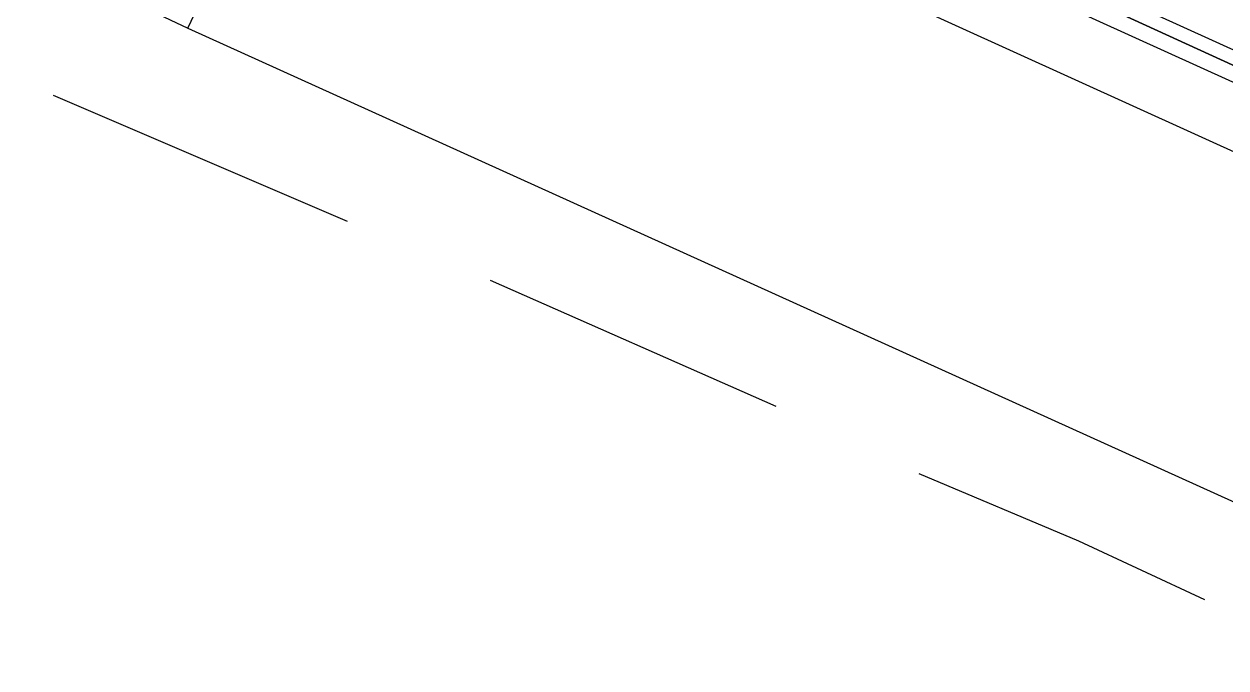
# Model space of a CAD drawing. Header units: feet. Extents: x -84 to 198, y -22 to 181.
# Drawn here: x 130.313 to 132.22, y 143.523 to 144.544 of the extents above; entities that cross this region are included whole.
import ezdxf

# ---------------------------------------------------------------- set-up
doc = ezdxf.new("R2010")
doc.units = ezdxf.units.FT
doc.layers.add('A-AREA-UNIDAD', color=30, linetype='CONTINUOUS')
doc.layers.add('A-LINEA', color=7, linetype='CONTINUOUS')

msp = doc.modelspace()

# ---------------------------------------------------------------- linework, layer by layer
at = {"layer": 'A-AREA-UNIDAD'}
msp.add_lwpolyline([(134, 143.5378), (130.912, 144.9422), (130.4, 144.9422), (130.208, 145.2622), (127.168, 146.4889), (126.672, 146.4889), (126.64, 146.7022), (123.52, 147.8578), (122.88, 147.8933), (122.848, 148.0889), (115.808, 150.2578), (115.2, 150.2578), (115.168, 150.4178), (111.328, 151.2178), (111.28, 151.3778), (104, 152.7289), (99.072, 153.3689), (92.192, 153.9022), (87.92, 153.9733)], dxfattribs=at)
at = {"layer": 'A-LINEA'}
for p, q in [((130.5733, 144.5378), (133.96, 143.0044)), ((130.5733, 144.5378), (133.96, 143.0044)), ((130.8267, 144.2311), (130.36, 144.4311)), ((130.8267, 144.2311), (130.36, 144.4311)), ((131.5067, 143.9378), (131.0533, 144.1378)), ((131.5067, 143.9378), (131.0533, 144.1378))]:
    msp.add_line(p, q, dxfattribs=at)
for points in [[(130.32, 144.6578), (130.5733, 144.5378), (130.8267, 145.0711), (130.56, 145.1911), (130.32, 144.6578)], [(130.32, 144.6578), (130.5733, 144.5378), (130.8267, 145.0711), (130.56, 145.1911), (130.32, 144.6578)], [(130.7467, 145.1778), (134.3333, 143.5511), (134.32, 143.5244), (130.7333, 145.1644), (130.7333, 145.1778), (130.7467, 145.1778)], [(130.7467, 145.1778), (134.3333, 143.5511), (134.32, 143.5244), (130.7333, 145.1644), (130.7333, 145.1778), (130.7467, 145.1778)], [(130.7333, 145.1644), (134.32, 143.5244), (134.32, 143.5111), (134.3067, 143.5111), (130.72, 145.1378), (130.72, 145.1511), (130.7333, 145.1644)], [(130.7333, 145.1644), (134.32, 143.5244), (134.32, 143.5111), (134.3067, 143.5111), (130.72, 145.1378), (130.72, 145.1511), (130.7333, 145.1644)], [(132.1867, 143.6311), (131.9867, 143.7244), (131.7333, 143.8311)], [(132.1867, 143.6311), (131.9867, 143.7244), (131.7333, 143.8311)]]:
    msp.add_lwpolyline(points, dxfattribs=at)

doc.saveas('drawing.dxf')
